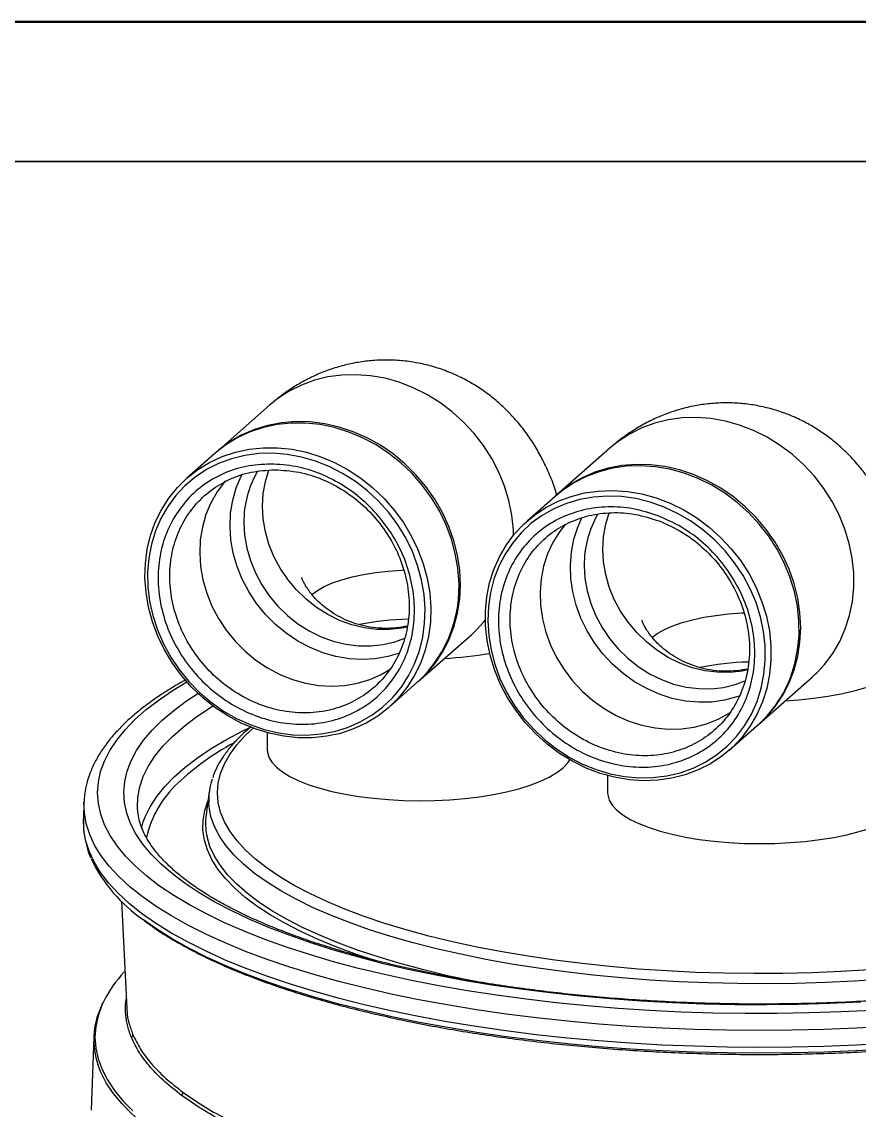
# Model space of a CAD drawing. Header units: millimetres. Extents: x 0 to 279, y 0 to 216.
# Drawn here: x 102.05 to 140.05, y 166.49 to 215.9 of the extents above; entities that cross this region are included whole.
import ezdxf

# ---------------------------------------------------------------- set-up
doc = ezdxf.new("R2010")
doc.units = ezdxf.units.MM
doc.layers.add('PAGE_BORDER', color=7, linetype='Continuous')

msp = doc.modelspace()

# ---------------------------------------------------------------- linework, layer by layer
at = {"color": 7, "linetype": 'Continuous', "lineweight": 50}
msp.add_line((0, 215.9), (279.4, 215.9), dxfattribs=at)
at = {"color": 7, "linetype": 'Continuous', "lineweight": 25}
for p, q in [((113.295, 198.494), (110.882, 196.366)), ((110.811, 196.304), (109.538, 195.181)), ((128.739, 196.549), (126.325, 194.42)), ((126.255, 194.358), (124.982, 193.235)), ((120.055, 185.965), (122.468, 188.093)), ((118.711, 184.78), (119.984, 185.902)), ((135.498, 184.019), (137.912, 186.147)), ((134.155, 182.834), (135.428, 183.957)), ((113.192, 183.628), (113.192, 182.851)), ((128.636, 181.682), (128.636, 180.905)), ((110.558, 180.958), (110.415, 179.916)), ((104.873, 180.467), (104.845, 179.713)), ((107.303, 180.175), (107.302, 180.194)), ((106.577, 175.985), (106.815, 171.103)), ((105.72, 171.366), (105.662, 171.229)), ((105.315, 169.812), (105.192, 166.492))]:
    msp.add_line(p, q, dxfattribs=at)
at = {"color": 8, "linetype": 'Continuous', "lineweight": 25, "flags": 128}
for points in [[(124.367, 192.596), (124.358, 192.838), (124.289, 193.503), (124.154, 194.167), (123.956, 194.821), (123.696, 195.46), (123.376, 196.076), (123, 196.664), (122.572, 197.218), (122.096, 197.732), (121.577, 198.201), (121.021, 198.619), (120.432, 198.983), (119.818, 199.289), (119.183, 199.534), (118.536, 199.716), (117.882, 199.831), (117.227, 199.88), (116.58, 199.862), (115.945, 199.777), (115.331, 199.626), (114.742, 199.41), (114.186, 199.132), (113.667, 198.794), (113.295, 198.494)], [(138.126, 186.347), (138.48, 186.731), (138.851, 187.228), (139.166, 187.768), (139.421, 188.344), (139.613, 188.951), (139.742, 189.582), (139.805, 190.232), (139.802, 190.892), (139.733, 191.558), (139.598, 192.221), (139.4, 192.875), (139.139, 193.514), (138.82, 194.13), (138.444, 194.719), (138.016, 195.273), (137.54, 195.786), (137.021, 196.255), (136.465, 196.673), (135.876, 197.037), (135.261, 197.344), (134.627, 197.589), (133.98, 197.77), (133.325, 197.886), (132.671, 197.935), (132.023, 197.917), (131.389, 197.831), (130.774, 197.68), (130.186, 197.464), (129.629, 197.186), (129.111, 196.848), (128.739, 196.549)], [(119.536, 188.425), (119.29, 188.374), (118.734, 188.312), (118.167, 188.316), (117.596, 188.388), (117.029, 188.526), (116.473, 188.729), (115.936, 188.994), (115.426, 189.316), (114.949, 189.693), (114.511, 190.118), (114.119, 190.586), (113.778, 191.091), (113.493, 191.625), (113.267, 192.182), (113.103, 192.754), (113.004, 193.334), (112.97, 193.912), (113.004, 194.483), (113.103, 195.037), (113.256, 195.54)], [(134.979, 186.479), (134.734, 186.429), (134.178, 186.366), (133.611, 186.37), (133.04, 186.442), (132.472, 186.581), (131.917, 186.783), (131.38, 187.048), (130.87, 187.371), (130.393, 187.747), (129.955, 188.172), (129.563, 188.64), (129.222, 189.145), (128.937, 189.679), (128.71, 190.236), (128.547, 190.809), (128.447, 191.388), (128.414, 191.967), (128.447, 192.537), (128.547, 193.092), (128.705, 193.608)], [(115.197, 189.889), (115.216, 189.906), (115.464, 190.091), (115.776, 190.266), (116.147, 190.428), (116.571, 190.574), (117.043, 190.703), (117.558, 190.813), (118.107, 190.902), (118.683, 190.969), (119.279, 191.014), (119.374, 191.019)], [(130.641, 187.944), (130.659, 187.96), (130.908, 188.146), (131.22, 188.321), (131.59, 188.482), (132.015, 188.629), (132.487, 188.758), (133.001, 188.867), (133.55, 188.956), (134.127, 189.024), (134.722, 189.068), (134.81, 189.073)], [(122.682, 188.293), (123.037, 188.677), (123.083, 188.733)], [(142.505, 187.341), (142.504, 187.334), (142.467, 187.101), (142.359, 186.87), (142.182, 186.644), (141.937, 186.426), (141.628, 186.216), (141.256, 186.018), (140.827, 185.834), (140.344, 185.665), (139.813, 185.513), (139.238, 185.379), (138.625, 185.266), (137.982, 185.174), (137.314, 185.104), (136.678, 185.059)], [(140.668, 171.024), (139.23, 170.953), (137.783, 170.906), (136.331, 170.882), (134.877, 170.881), (133.425, 170.904), (131.978, 170.95), (130.54, 171.02), (129.113, 171.112), (127.701, 171.228), (126.307, 171.366), (124.935, 171.526), (123.589, 171.708), (122.27, 171.912), (120.982, 172.137), (119.728, 172.382), (118.511, 172.647), (117.334, 172.931), (116.199, 173.234), (115.11, 173.555), (114.069, 173.893), (113.078, 174.248), (112.139, 174.618), (111.255, 175.003), (110.428, 175.401), (109.66, 175.812), (108.952, 176.236), (108.306, 176.67), (107.724, 177.114), (107.207, 177.567), (106.756, 178.027), (106.373, 178.495), (106.057, 178.968), (105.811, 179.445), (105.634, 179.926), (105.527, 180.41), (105.491, 180.894), (105.524, 181.378), (105.628, 181.862), (105.801, 182.343), (106.044, 182.821), (106.356, 183.294), (106.737, 183.762), (107.184, 184.223), (107.698, 184.676), (108.277, 185.12), (108.92, 185.555), (109.542, 185.931)], [(140.119, 171.395), (138.703, 171.332), (137.279, 171.292), (135.85, 171.275), (134.421, 171.283), (132.995, 171.313), (131.575, 171.367), (130.165, 171.445), (128.768, 171.546), (127.388, 171.669), (126.027, 171.815), (124.69, 171.984), (123.38, 172.174), (122.1, 172.386), (120.852, 172.618), (119.641, 172.871), (118.468, 173.143), (117.338, 173.435), (116.252, 173.745), (115.213, 174.072), (114.224, 174.416), (113.287, 174.776), (112.405, 175.15), (111.58, 175.539), (110.813, 175.941), (110.107, 176.355), (109.463, 176.781), (108.883, 177.216), (108.368, 177.661), (107.92, 178.113), (107.54, 178.572), (107.228, 179.037), (106.986, 179.507), (106.813, 179.98), (106.711, 180.455), (106.679, 180.931), (106.719, 181.407), (106.828, 181.882), (107.008, 182.355), (107.259, 182.824), (107.578, 183.288), (107.966, 183.747), (108.421, 184.198), (108.943, 184.642), (109.53, 185.076), (110.042, 185.414)], [(107.302, 180.194), (107.301, 180.229), (107.318, 180.698), (107.406, 181.167), (107.563, 181.634), (107.791, 182.098), (108.087, 182.557), (108.452, 183.011), (108.884, 183.459), (109.382, 183.898), (109.946, 184.329), (110.573, 184.75), (110.722, 184.843)], [(107.565, 179.578), (107.651, 179.808), (107.878, 180.27), (108.173, 180.728), (108.537, 181.18), (108.967, 181.626), (109.464, 182.064), (110.026, 182.494), (110.651, 182.913), (111.338, 183.322), (112.086, 183.719), (112.425, 183.885)], [(140.526, 172.859), (139.224, 172.782), (137.91, 172.728), (136.59, 172.698), (135.267, 172.692), (133.945, 172.709), (132.628, 172.75), (131.319, 172.814), (130.022, 172.902), (128.741, 173.013), (127.48, 173.147), (126.242, 173.302), (125.032, 173.48), (123.851, 173.68), (122.704, 173.9), (121.595, 174.14), (120.526, 174.4), (119.5, 174.678), (118.52, 174.975), (117.59, 175.289), (116.711, 175.618), (115.887, 175.963), (115.12, 176.323), (114.411, 176.695), (113.764, 177.08), (113.179, 177.476), (112.659, 177.881), (112.205, 178.295), (111.819, 178.717), (111.501, 179.145), (111.252, 179.579), (111.073, 180.016), (110.965, 180.455), (110.928, 180.896), (110.962, 181.337), (111.067, 181.777), (111.243, 182.214), (111.489, 182.647), (111.804, 183.075), (112.188, 183.498), (112.551, 183.836)], [(141.375, 170.293), (139.923, 170.211), (138.46, 170.153), (136.992, 170.119), (135.52, 170.108), (134.048, 170.121), (132.58, 170.157), (131.118, 170.216), (129.667, 170.299), (128.229, 170.405), (126.809, 170.534), (125.408, 170.685), (124.031, 170.858), (122.68, 171.054), (121.359, 171.27), (120.071, 171.508), (118.818, 171.766), (117.604, 172.043), (116.431, 172.34), (115.302, 172.655), (114.22, 172.988), (113.187, 173.338), (112.205, 173.703), (111.278, 174.084), (110.406, 174.48), (109.592, 174.889), (108.837, 175.31), (108.144, 175.743), (107.514, 176.187), (106.949, 176.64), (106.45, 177.102), (106.017, 177.571), (105.653, 178.046), (105.357, 178.527), (105.131, 179.012), (104.975, 179.5), (104.889, 179.99), (104.873, 180.467)], [(118.117, 173.276), (117.241, 173.568), (116.346, 173.899), (115.504, 174.245), (114.719, 174.605), (113.991, 174.978), (113.324, 175.364), (112.719, 175.761), (112.177, 176.168), (111.701, 176.584), (111.291, 177.008), (110.949, 177.438), (110.675, 177.874), (110.471, 178.314), (110.337, 178.757), (110.273, 179.202), (110.279, 179.647), (110.357, 180.092), (110.497, 180.518)], [(141.141, 172.439), (139.834, 172.352), (138.515, 172.288), (137.187, 172.248), (135.855, 172.231), (134.522, 172.238), (133.192, 172.268), (131.869, 172.322), (130.556, 172.399), (129.258, 172.5), (127.977, 172.623), (126.718, 172.769), (125.484, 172.937), (124.278, 173.127), (123.105, 173.338), (121.967, 173.569), (120.867, 173.821), (119.81, 174.091), (118.796, 174.38), (117.831, 174.686), (116.916, 175.009), (116.053, 175.348), (115.246, 175.702), (114.496, 176.069), (113.807, 176.45), (113.179, 176.842), (112.614, 177.244), (112.114, 177.656), (111.681, 178.076), (111.316, 178.504), (111.019, 178.937), (110.793, 179.375), (110.636, 179.816), (110.55, 180.26), (110.535, 180.438)], [(141.38, 169.529), (139.926, 169.448), (138.463, 169.39), (136.993, 169.355), (135.52, 169.344), (134.047, 169.357), (132.577, 169.393), (131.114, 169.453), (129.662, 169.536), (128.223, 169.642), (126.801, 169.77), (125.399, 169.922), (124.02, 170.096), (122.669, 170.291), (121.346, 170.508), (120.057, 170.746), (118.803, 171.004), (117.588, 171.282), (116.414, 171.579), (115.284, 171.894), (114.201, 172.227), (113.167, 172.577), (112.184, 172.943), (111.256, 173.324), (110.383, 173.72), (109.568, 174.13), (108.813, 174.551), (108.119, 174.985), (107.489, 175.429), (106.923, 175.882), (106.423, 176.344), (105.99, 176.814), (105.626, 177.29), (105.33, 177.771), (105.103, 178.256), (104.947, 178.745), (104.861, 179.235), (104.845, 179.713)], [(122.715, 172.315), (122.49, 172.36), (121.373, 172.6), (120.295, 172.859), (119.26, 173.137), (118.27, 173.433), (117.329, 173.746), (116.438, 174.075), (115.6, 174.419), (114.819, 174.778), (114.095, 175.149), (113.431, 175.533), (112.828, 175.928), (112.289, 176.333), (111.815, 176.747), (111.407, 177.169), (111.067, 177.597), (110.795, 178.031), (110.591, 178.469), (110.458, 178.91), (110.447, 178.962)], [(141.367, 169.263), (139.917, 169.182), (138.457, 169.125), (136.99, 169.09), (135.52, 169.079), (134.05, 169.092), (132.584, 169.128), (131.124, 169.187), (129.675, 169.27), (128.239, 169.376), (126.82, 169.504), (125.422, 169.655), (124.046, 169.829), (122.697, 170.024), (121.378, 170.24), (120.091, 170.477), (118.84, 170.735), (117.628, 171.012), (116.456, 171.308), (115.329, 171.623), (114.248, 171.955), (113.217, 172.304), (112.236, 172.67), (111.31, 173.05), (110.439, 173.445), (109.626, 173.854), (108.872, 174.274), (108.18, 174.707), (107.572, 175.135)], [(105.769, 171.442), (105.683, 171.257), (105.509, 170.774), (105.405, 170.289), (105.371, 169.802), (105.408, 169.316), (105.515, 168.831), (105.693, 168.348), (105.94, 167.869), (106.257, 167.394), (106.642, 166.924), (107.094, 166.462)], [(124.873, 160.253), (123.518, 160.436), (122.191, 160.641), (120.895, 160.867), (119.634, 161.113), (118.41, 161.38), (117.226, 161.666), (116.085, 161.971), (114.989, 162.294), (113.942, 162.634), (112.945, 162.99), (112, 163.363), (111.111, 163.749), (110.279, 164.15), (109.506, 164.564), (108.794, 164.99), (108.145, 165.427), (107.559, 165.873), (107.039, 166.329), (106.586, 166.792), (106.2, 167.262), (105.883, 167.738), (105.635, 168.218), (105.501, 168.563)]]:
    msp.add_lwpolyline(points, dxfattribs=at)
at = {"color": 7, "linetype": 'Continuous', "lineweight": 25, "flags": 128}
for points in [[(121.835, 191.094), (121.721, 191.761), (121.543, 192.42), (121.301, 193.067), (120.999, 193.693), (120.64, 194.293), (120.226, 194.859), (119.763, 195.388), (119.256, 195.872), (118.708, 196.307), (118.127, 196.689), (117.518, 197.014), (116.887, 197.278), (116.24, 197.479), (115.585, 197.614), (114.929, 197.682), (114.276, 197.683), (113.636, 197.617), (113.013, 197.483), (112.415, 197.284), (111.848, 197.022), (111.317, 196.699), (110.828, 196.318), (110.811, 196.304)], [(120.019, 185.934), (120.39, 186.287), (120.792, 186.76), (121.139, 187.278), (121.429, 187.836), (121.657, 188.428), (121.822, 189.049), (121.921, 189.691), (121.954, 190.348), (121.921, 191.014), (121.822, 191.681), (121.657, 192.343), (121.429, 192.992), (121.139, 193.623), (120.792, 194.229), (120.39, 194.804), (119.937, 195.341), (119.438, 195.835), (118.899, 196.281), (118.325, 196.675), (117.721, 197.012), (117.094, 197.289), (116.45, 197.504), (115.797, 197.653), (115.14, 197.736), (114.486, 197.751), (113.842, 197.699), (113.215, 197.58), (112.612, 197.395), (112.037, 197.146), (111.498, 196.835), (110.999, 196.467), (110.846, 196.335)], [(120.562, 189.972), (120.609, 189.305), (120.59, 188.645), (120.505, 188), (120.354, 187.374), (120.139, 186.775), (119.863, 186.209), (119.527, 185.682), (119.137, 185.199), (118.694, 184.765), (118.205, 184.384), (117.674, 184.061), (117.107, 183.799), (116.509, 183.6), (115.886, 183.467), (115.246, 183.4), (114.593, 183.401), (113.937, 183.469), (113.282, 183.604), (112.635, 183.805), (112.004, 184.069), (111.395, 184.394), (110.814, 184.776), (110.266, 185.211), (109.759, 185.696), (109.296, 186.224), (108.882, 186.791), (108.523, 187.39), (108.221, 188.016), (107.979, 188.663), (107.801, 189.323), (107.687, 189.989), (107.64, 190.656), (107.659, 191.315), (107.744, 191.961), (107.895, 192.587), (108.11, 193.186), (108.386, 193.751), (108.722, 194.279), (109.113, 194.762), (109.555, 195.196), (110.044, 195.576), (110.575, 195.899), (111.143, 196.162), (111.741, 196.361), (112.363, 196.494), (113.004, 196.561), (113.656, 196.56), (114.313, 196.492), (114.968, 196.356), (115.614, 196.156), (116.245, 195.892), (116.854, 195.567), (117.436, 195.185), (117.983, 194.75), (118.491, 194.265), (118.953, 193.737), (119.367, 193.17), (119.726, 192.57), (120.028, 191.944), (120.27, 191.298), (120.448, 190.638), (120.562, 189.972)], [(120.306, 189.909), (120.193, 190.567), (120.015, 191.218), (119.774, 191.856), (119.473, 192.472), (119.114, 193.062), (118.701, 193.618), (118.239, 194.136), (117.733, 194.608), (117.188, 195.031), (116.61, 195.399), (116.004, 195.709), (115.378, 195.958), (114.738, 196.143), (114.09, 196.262), (113.442, 196.314), (112.801, 196.298), (112.173, 196.214), (111.565, 196.064), (110.983, 195.848), (110.433, 195.57), (109.923, 195.231), (109.456, 194.837), (109.037, 194.39), (108.672, 193.896), (108.364, 193.359), (108.116, 192.786), (107.931, 192.183), (107.812, 191.556), (107.758, 190.911), (107.771, 190.256), (107.85, 189.597), (107.996, 188.942), (108.205, 188.297), (108.477, 187.669), (108.807, 187.065), (109.194, 186.491), (109.632, 185.954), (110.116, 185.458), (110.643, 185.01), (111.205, 184.614), (111.798, 184.274), (112.415, 183.994), (113.049, 183.777), (113.694, 183.625), (114.342, 183.539), (114.988, 183.521), (115.623, 183.571), (116.242, 183.689), (116.838, 183.872), (117.404, 184.119), (117.935, 184.428), (118.424, 184.795), (118.868, 185.216), (119.26, 185.688), (119.597, 186.204), (119.875, 186.759), (120.092, 187.348), (120.245, 187.964), (120.331, 188.601), (120.352, 189.252), (120.306, 189.909)], [(137.13, 186.764), (137.258, 187.397), (137.321, 188.048), (137.317, 188.711), (137.247, 189.378), (137.111, 190.043), (136.91, 190.699), (136.648, 191.339), (136.325, 191.957), (135.947, 192.546), (135.516, 193.1), (135.037, 193.614), (134.515, 194.082), (133.955, 194.5), (133.364, 194.862), (132.746, 195.166), (132.109, 195.409), (131.459, 195.587), (130.803, 195.699), (130.147, 195.745), (129.498, 195.722), (128.863, 195.633), (128.248, 195.476), (127.66, 195.255), (127.104, 194.972), (126.587, 194.628), (126.255, 194.358)], [(135.463, 183.988), (135.833, 184.341), (136.236, 184.814), (136.583, 185.332), (136.872, 185.89), (137.101, 186.483), (137.265, 187.103), (137.365, 187.745), (137.398, 188.402), (137.365, 189.068), (137.265, 189.735), (137.101, 190.397), (136.872, 191.047), (136.583, 191.678), (136.236, 192.284), (135.833, 192.858), (135.381, 193.395), (134.882, 193.889), (134.343, 194.335), (133.768, 194.729), (133.165, 195.066), (132.538, 195.344), (131.894, 195.558), (131.24, 195.707), (130.583, 195.79), (129.93, 195.805), (129.286, 195.753), (128.659, 195.634), (128.055, 195.449), (127.481, 195.2), (126.941, 194.89), (126.443, 194.521), (126.29, 194.389)], [(119.184, 187.241), (118.667, 187.086), (118.093, 186.985), (117.503, 186.951), (116.905, 186.986), (116.306, 187.089), (115.714, 187.258), (115.136, 187.492), (114.58, 187.787), (114.052, 188.14), (113.559, 188.547), (113.108, 189.001), (112.704, 189.498), (112.352, 190.032), (112.056, 190.595), (111.82, 191.18), (111.648, 191.781), (111.541, 192.389), (111.501, 192.996), (111.529, 193.597), (111.623, 194.182), (111.782, 194.744), (112.006, 195.276), (112.033, 195.33)], [(111.288, 195.051), (111.253, 195.01), (110.911, 194.557), (110.627, 194.06), (110.403, 193.528), (110.244, 192.966), (110.15, 192.381), (110.123, 191.78), (110.163, 191.173), (110.269, 190.564), (110.442, 189.964), (110.677, 189.379), (110.973, 188.816), (111.325, 188.282), (111.729, 187.785), (112.18, 187.331), (112.673, 186.924), (113.201, 186.571), (113.757, 186.276), (114.335, 186.042), (114.927, 185.873), (115.526, 185.77), (116.124, 185.735), (116.714, 185.768), (117.288, 185.87), (117.84, 186.037), (118.361, 186.27), (118.764, 186.508)], [(135.857, 185.641), (135.664, 185.032), (135.409, 184.454), (135.093, 183.913), (134.721, 183.414), (134.296, 182.963), (133.822, 182.563), (133.305, 182.22), (132.75, 181.937), (132.161, 181.715), (131.547, 181.559), (130.911, 181.47), (130.263, 181.447), (129.607, 181.492), (128.95, 181.605), (128.3, 181.783), (127.663, 182.025), (127.046, 182.33), (126.454, 182.692), (125.894, 183.11), (125.372, 183.578), (124.893, 184.092), (124.463, 184.646), (124.084, 185.235), (123.762, 185.853), (123.499, 186.493), (123.299, 187.149), (123.163, 187.814), (123.092, 188.481), (123.088, 189.144), (123.151, 189.795), (123.28, 190.428), (123.473, 191.037), (123.728, 191.615), (124.044, 192.156), (124.416, 192.655), (124.841, 193.106), (125.314, 193.506), (125.832, 193.849), (126.387, 194.133), (126.975, 194.354), (127.59, 194.51), (128.225, 194.6), (128.874, 194.622), (129.53, 194.577), (130.186, 194.465), (130.837, 194.286), (131.474, 194.044), (132.091, 193.74), (132.683, 193.377), (133.242, 192.96), (133.764, 192.492), (134.243, 191.978), (134.674, 191.424), (135.053, 190.835), (135.375, 190.217), (135.638, 189.577), (135.838, 188.921), (135.974, 188.256), (136.044, 187.588), (136.048, 186.926), (135.986, 186.274), (135.857, 185.641)], [(135.605, 185.648), (135.731, 186.273), (135.791, 186.916), (135.785, 187.571), (135.712, 188.229), (135.573, 188.885), (135.369, 189.532), (135.104, 190.162), (134.779, 190.768), (134.397, 191.345), (133.964, 191.886), (133.484, 192.386), (132.961, 192.839), (132.402, 193.24), (131.812, 193.586), (131.197, 193.872), (130.565, 194.095), (129.921, 194.254), (129.272, 194.346), (128.626, 194.37), (127.989, 194.327), (127.368, 194.216), (126.77, 194.039), (126.201, 193.798), (125.666, 193.495), (125.172, 193.133), (124.724, 192.717), (124.327, 192.25), (123.985, 191.738), (123.7, 191.187), (123.478, 190.601), (123.319, 189.987), (123.226, 189.352), (123.199, 188.702), (123.239, 188.045), (123.345, 187.386), (123.516, 186.734), (123.751, 186.095), (124.047, 185.476), (124.4, 184.884), (124.808, 184.324), (125.265, 183.803), (125.767, 183.326), (126.309, 182.898), (126.885, 182.524), (127.488, 182.208), (128.112, 181.953), (128.752, 181.762), (129.399, 181.636), (130.047, 181.578), (130.689, 181.588), (131.319, 181.665), (131.929, 181.809), (132.514, 182.018), (133.066, 182.291), (133.581, 182.624), (134.053, 183.013), (134.476, 183.455), (134.846, 183.945), (135.16, 184.477), (135.414, 185.047), (135.605, 185.648)], [(134.609, 185.288), (134.498, 185.25), (133.939, 185.102), (133.36, 185.022), (132.767, 185.009), (132.167, 185.064), (131.57, 185.187), (130.981, 185.377), (130.409, 185.629), (129.861, 185.942), (129.343, 186.312), (128.862, 186.733), (128.424, 187.202), (128.035, 187.71), (127.7, 188.253), (127.422, 188.824), (127.205, 189.414), (127.053, 190.018), (126.966, 190.627), (126.946, 191.233), (126.994, 191.83), (127.108, 192.408), (127.287, 192.962), (127.472, 193.376)], [(112.129, 193.17), (112.162, 192.591), (112.261, 192.012), (112.425, 191.44), (112.651, 190.883), (112.937, 190.348), (113.278, 189.843), (113.669, 189.375), (114.107, 188.95), (114.584, 188.574), (115.094, 188.251), (115.631, 187.987), (116.187, 187.784), (116.754, 187.646), (117.325, 187.574), (117.892, 187.569), (118.448, 187.632), (118.985, 187.761), (119.431, 187.926)], [(126.727, 193.1), (126.452, 192.752), (126.15, 192.269), (125.908, 191.746), (125.729, 191.192), (125.615, 190.613), (125.567, 190.017), (125.587, 189.411), (125.674, 188.802), (125.827, 188.198), (126.043, 187.608), (126.321, 187.037), (126.656, 186.494), (127.046, 185.985), (127.483, 185.517), (127.964, 185.096), (128.482, 184.726), (129.03, 184.413), (129.602, 184.16), (130.191, 183.971), (130.789, 183.848), (131.388, 183.793), (131.981, 183.806), (132.561, 183.886), (133.12, 184.034), (133.651, 184.247), (134.148, 184.523), (134.224, 184.573)], [(127.572, 191.224), (127.605, 190.645), (127.705, 190.066), (127.868, 189.494), (128.095, 188.937), (128.38, 188.402), (128.721, 187.898), (129.113, 187.43), (129.551, 187.005), (130.028, 186.628), (130.538, 186.305), (131.075, 186.041), (131.631, 185.838), (132.198, 185.7), (132.769, 185.628), (133.336, 185.623), (133.892, 185.686), (134.429, 185.815), (134.864, 185.976)], [(122.468, 188.093), (122.613, 188.226), (122.682, 188.293)], [(137.912, 186.147), (138.057, 186.28), (138.126, 186.347)], [(113.192, 182.851), (113.199, 182.749), (113.266, 182.516), (113.402, 182.287), (113.608, 182.063), (113.881, 181.847), (114.218, 181.641), (114.615, 181.448), (115.069, 181.27), (115.575, 181.107), (116.127, 180.963), (116.721, 180.838), (117.35, 180.733), (118.007, 180.65), (118.685, 180.59), (119.379, 180.553), (120.08, 180.54), (120.782, 180.55), (121.477, 180.584), (122.158, 180.641), (122.819, 180.721), (123.451, 180.823), (124.05, 180.945), (124.608, 181.087), (125.12, 181.247), (125.582, 181.424), (125.987, 181.615), (126.332, 181.819), (126.613, 182.034)], [(126.613, 182.034), (126.828, 182.257), (126.926, 182.397)], [(128.636, 180.905), (128.643, 180.804), (128.709, 180.57), (128.846, 180.341), (129.052, 180.117), (129.325, 179.901), (129.661, 179.696), (130.059, 179.503), (130.513, 179.324), (131.019, 179.162), (131.571, 179.017), (132.165, 178.892), (132.793, 178.787), (133.45, 178.705), (134.129, 178.644), (134.823, 178.607), (135.524, 178.594), (136.226, 178.604), (136.921, 178.638), (137.602, 178.695), (138.262, 178.775), (138.895, 178.877), (139.494, 178.999), (140.052, 179.141), (140.564, 179.302)], [(104.873, 180.467), (104.874, 180.481), (104.875, 180.507)], [(107.479, 179.283), (107.494, 179.342), (107.565, 179.578)]]:
    msp.add_lwpolyline(points, dxfattribs=at)
at = {"color": 7, "linetype": 'Continuous', "lineweight": 25}
for centre, radius, start, end in [((116.673, 193.208), 4.545, 149.9776, 180.4764), ((132.117, 191.262), 4.545, 150.0236, 180.4758), ((115.99, 190.252), 5.905, 312.5584, 8.2012), ((119.983, 175.382), 13.407, 91.7179, 101.1973), ((135.426, 173.443), 13.4, 91.7631, 101.1985), ((131.722, 188.123), 5.576, 311.6477, 345.8855), ((117.32, 172.624), 11.957, 118.3031, 133.2149), ((113.413, 180.573), 2.881, 160.7718, 182.6729), ((113.21, 179.532), 2.822, 172.173, 191.6614), ((111.485, 180.891), 6.96, 205.4807, 235.7971), ((110.895, 168.829), 5.754, 136.7841, 152.988), ((108.861, 169.689), 3.544, 155.3833, 198.5276), ((106.894, 169.93), 0.192, 314.3144, 2.1217), ((109.138, 167.308), 0.22, 319.2899, 1.6543)]:
    msp.add_arc(centre, radius, start, end, dxfattribs=at)
at = {"color": 8, "linetype": 'Continuous', "lineweight": 25}
for centre, radius, start, end in [((120.326, 204.824), 17.843, 272.92, 279.5277), ((112.39, 177.808), 4.802, 132.6976, 167.2)]:
    msp.add_arc(centre, radius, start, end, dxfattribs=at)
at = {"color": 7, "linetype": 'Continuous', "lineweight": 25}
for points, knots in [([(126.334, 194.428), (126.294, 194.556), (126.179, 194.923), (125.941, 195.5), (125.627, 196.149), (125.277, 196.752), (124.892, 197.314), (124.47, 197.837), (124.012, 198.322), (123.519, 198.765), (122.992, 199.166), (122.435, 199.52), (121.83, 199.836), (121.181, 200.105), (120.494, 200.316), (119.799, 200.461), (119.104, 200.54), (118.414, 200.555), (117.733, 200.509), (117.066, 200.405), (116.418, 200.245), (115.791, 200.032), (115.187, 199.77), (114.611, 199.461), (114.062, 199.108), (113.626, 198.78), (113.379, 198.567), (113.295, 198.494)], [0, 0, 0, 0, 0.0260302, 0.0744184, 0.1201284, 0.1638844, 0.2062621, 0.247677, 0.2884161, 0.328674, 0.368584, 0.4082402, 0.4477127, 0.4911876, 0.5340377, 0.5762171, 0.6178081, 0.6588894, 0.6995252, 0.7397947, 0.7797802, 0.8195714, 0.8592712, 0.8990038, 0.9389263, 0.9792444, 1, 1, 1, 1]), ([(142.505, 187.341), (142.504, 187.491), (142.501, 187.93), (142.471, 188.655), (142.4, 189.52), (142.285, 190.399), (142.123, 191.265), (141.914, 192.091), (141.667, 192.852), (141.386, 193.554), (141.071, 194.203), (140.721, 194.806), (140.336, 195.368), (139.914, 195.892), (139.456, 196.376), (138.963, 196.82), (138.436, 197.22), (137.879, 197.574), (137.274, 197.891), (136.625, 198.159), (135.938, 198.371), (135.243, 198.515), (134.548, 198.594), (133.858, 198.609), (133.177, 198.563), (132.51, 198.459), (131.862, 198.299), (131.234, 198.086), (130.631, 197.824), (130.054, 197.515), (129.505, 197.162), (129.07, 196.834), (128.823, 196.621), (128.739, 196.549)], [0, 0, 0, 0, 0.020231, 0.059146, 0.099173, 0.140942, 0.184904, 0.226176, 0.26519, 0.301697, 0.336183, 0.369194, 0.401166, 0.432411, 0.463147, 0.493519, 0.523629, 0.553548, 0.583328, 0.616128, 0.648456, 0.680278, 0.711656, 0.74265, 0.773307, 0.803689, 0.833856, 0.863876, 0.893827, 0.923804, 0.953923, 0.984341, 1, 1, 1, 1]), ([(113.34, 195.825), (113.72, 195.803), (114.48, 195.758), (115.612, 195.406), (116.681, 194.858), (117.651, 194.116), (118.482, 193.216), (119.145, 192.188), (119.611, 191.073), (119.861, 189.913), (119.892, 188.754), (119.697, 187.639), (119.284, 186.612), (118.671, 185.713), (117.881, 184.973), (116.945, 184.424), (115.894, 184.085), (114.773, 183.974), (113.624, 184.088), (112.494, 184.428), (111.424, 184.98), (110.456, 185.721), (109.624, 186.622), (108.962, 187.65), (108.496, 188.766), (108.246, 189.926), (108.216, 191.085), (108.412, 192.2), (108.825, 193.226), (109.44, 194.125), (110.229, 194.865), (111.166, 195.411), (112.214, 195.761), (112.964, 195.803), (113.34, 195.825)], [0, 0, 0, 0, 0.031161, 0.062466, 0.093694, 0.124917, 0.156236, 0.187379, 0.218709, 0.249887, 0.281158, 0.312432, 0.343607, 0.374936, 0.406088, 0.437397, 0.468607, 0.500053, 0.531255, 0.562538, 0.593702, 0.625039, 0.656204, 0.687505, 0.718746, 0.749963, 0.781289, 0.812428, 0.843758, 0.874953, 0.906217, 0.937506, 0.968668, 1, 1, 1, 1]), ([(113.533, 195.563), (113.171, 195.542), (112.458, 195.5), (111.476, 195.164), (110.613, 194.655), (109.891, 193.975), (109.326, 193.153), (108.938, 192.208), (108.747, 191.161), (108.772, 190.053), (109.015, 188.945), (109.459, 187.898), (110.075, 186.952), (110.839, 186.127), (111.726, 185.446), (112.712, 184.931), (113.774, 184.604), (114.87, 184.492), (115.939, 184.601), (116.923, 184.925), (117.785, 185.438), (118.507, 186.117), (119.072, 186.939), (119.46, 187.884), (119.651, 188.931), (119.626, 190.039), (119.383, 191.147), (118.939, 192.194), (118.323, 193.14), (117.559, 193.965), (116.672, 194.646), (115.686, 195.158), (114.623, 195.497), (113.9, 195.541), (113.533, 195.563)], [0, 0, 0, 0, 0.032272, 0.063597, 0.094408, 0.125, 0.155592, 0.186403, 0.217728, 0.25, 0.282272, 0.313597, 0.344408, 0.375, 0.405592, 0.436403, 0.467728, 0.5, 0.532272, 0.563597, 0.594408, 0.625, 0.655592, 0.686403, 0.717728, 0.75, 0.782272, 0.813597, 0.844408, 0.875, 0.905592, 0.936403, 0.967728, 1, 1, 1, 1]), ([(130.922, 193.475), (131.285, 193.315), (132.012, 192.994), (132.992, 192.263), (133.84, 191.38), (134.521, 190.362), (135.011, 189.256), (135.289, 188.099), (135.344, 186.938), (135.172, 185.816), (134.786, 184.776), (134.194, 183.859), (133.421, 183.102), (132.499, 182.532), (131.462, 182.169), (130.35, 182.028), (129.201, 182.117), (128.065, 182.434), (126.983, 182.961), (126.001, 183.681), (125.153, 184.568), (124.473, 185.583), (123.984, 186.691), (123.706, 187.848), (123.652, 189.01), (123.824, 190.132), (124.211, 191.171), (124.803, 192.088), (125.575, 192.844), (126.499, 193.414), (127.537, 193.777), (128.649, 193.914), (129.798, 193.836), (130.547, 193.596), (130.922, 193.475)], [0, 0, 0, 0, 0.031161, 0.062466, 0.093694, 0.124917, 0.156236, 0.187379, 0.218709, 0.249887, 0.281158, 0.312432, 0.343607, 0.374936, 0.406088, 0.437397, 0.468607, 0.500053, 0.531255, 0.562538, 0.593702, 0.625039, 0.656204, 0.687505, 0.718746, 0.749963, 0.781289, 0.812428, 0.843758, 0.874953, 0.906217, 0.937506, 0.968668, 1, 1, 1, 1]), ([(130.973, 193.24), (130.612, 193.355), (129.9, 193.583), (128.819, 193.649), (127.793, 193.517), (126.843, 193.182), (125.996, 192.662), (125.277, 191.967), (124.714, 191.11), (124.341, 190.118), (124.18, 189.046), (124.238, 187.952), (124.501, 186.884), (124.951, 185.87), (125.573, 184.938), (126.352, 184.115), (127.273, 183.432), (128.303, 182.926), (129.388, 182.627), (130.465, 182.549), (131.492, 182.685), (132.442, 183.019), (133.289, 183.539), (134.008, 184.233), (134.571, 185.091), (134.944, 186.082), (135.105, 187.155), (135.047, 188.249), (134.785, 189.316), (134.334, 190.33), (133.713, 191.264), (132.933, 192.083), (132.015, 192.778), (131.324, 193.084), (130.973, 193.24)], [0, 0, 0, 0, 0.032272, 0.0635966, 0.0944079, 0.125, 0.1555921, 0.1864034, 0.217728, 0.25, 0.282272, 0.3135966, 0.3444079, 0.375, 0.4055921, 0.4364034, 0.467728, 0.5, 0.532272, 0.5635966, 0.5944079, 0.625, 0.6555921, 0.6864034, 0.717728, 0.75, 0.782272, 0.8135966, 0.8444079, 0.875, 0.9055921, 0.9364034, 0.967728, 1, 1, 1, 1]), ([(119.529, 188.464), (119.379, 188.436), (119.05, 188.374), (118.527, 188.352), (117.982, 188.392), (117.456, 188.495), (116.962, 188.653), (116.507, 188.858), (116.098, 189.099), (115.742, 189.365), (115.444, 189.639), (115.205, 189.905), (115.026, 190.147), (114.899, 190.351), (114.816, 190.511), (114.769, 190.617), (114.751, 190.671), (114.752, 190.667), (114.752, 190.666)], [0, 0, 0, 0, 0.068436, 0.150143, 0.230573, 0.309155, 0.385733, 0.460174, 0.532262, 0.601593, 0.667545, 0.729378, 0.786545, 0.839058, 0.88759, 0.933261, 0.977349, 1, 1, 1, 1]), ([(134.972, 186.518), (134.822, 186.49), (134.493, 186.428), (133.971, 186.407), (133.426, 186.446), (132.9, 186.549), (132.406, 186.707), (131.95, 186.912), (131.542, 187.154), (131.186, 187.419), (130.887, 187.693), (130.649, 187.959), (130.469, 188.201), (130.342, 188.406), (130.26, 188.565), (130.213, 188.671), (130.194, 188.725), (130.195, 188.722), (130.196, 188.72)], [0, 0, 0, 0, 0.068269, 0.14999, 0.230435, 0.309031, 0.385623, 0.460077, 0.532178, 0.601522, 0.667486, 0.72933, 0.786507, 0.839029, 0.88757, 0.933249, 0.977345, 1, 1, 1, 1]), ([(109.496, 186.029), (109.441, 185.999), (109.132, 185.834), (108.622, 185.521), (107.97, 185.088), (107.379, 184.641), (106.845, 184.181), (106.37, 183.709), (105.958, 183.226), (105.609, 182.733), (105.327, 182.232), (105.11, 181.727), (104.964, 181.22), (104.889, 180.815), (104.884, 180.579), (104.883, 180.513)], [0, 0, 0, 0, 0.019182, 0.106796, 0.194547, 0.282409, 0.370315, 0.45811, 0.545583, 0.632442, 0.718346, 0.802992, 0.886232, 0.968165, 1, 1, 1, 1]), ([(112.454, 183.901), (112.3, 183.768), (111.987, 183.499), (111.591, 183.078), (111.247, 182.645), (110.974, 182.203), (110.796, 181.85), (110.733, 181.642), (110.716, 181.586)], [0, 0, 0, 0, 0.183817, 0.37288, 0.561213, 0.748151, 0.932957, 1, 1, 1, 1]), ([(163.832, 180.23), (163.831, 180.165), (163.829, 179.966), (163.758, 179.632), (163.623, 179.228), (163.422, 178.826), (163.164, 178.427), (162.848, 178.031), (162.473, 177.638), (162.041, 177.247), (161.55, 176.861), (161.002, 176.479), (160.396, 176.103), (159.735, 175.734), (159.019, 175.374), (158.249, 175.023), (157.427, 174.683), (156.556, 174.355), (155.637, 174.039), (154.672, 173.738), (153.663, 173.45), (152.614, 173.179), (151.525, 172.923), (150.4, 172.684), (149.242, 172.463), (148.053, 172.26), (146.835, 172.075), (145.592, 171.909), (144.326, 171.763), (143.041, 171.637), (141.738, 171.53), (140.422, 171.445), (139.094, 171.379), (137.759, 171.335), (136.419, 171.311), (135.076, 171.308), (133.735, 171.326), (132.398, 171.366), (131.068, 171.425), (129.748, 171.506), (128.441, 171.607), (127.151, 171.728), (125.879, 171.869), (124.629, 172.03), (123.404, 172.21), (122.206, 172.408), (121.039, 172.625), (119.904, 172.859), (118.805, 173.111), (117.744, 173.379), (116.723, 173.663), (115.745, 173.961), (114.812, 174.274), (113.927, 174.6), (113.091, 174.938), (112.307, 175.287), (111.575, 175.646), (110.899, 176.013), (110.279, 176.388), (109.716, 176.769), (109.212, 177.154), (108.767, 177.542), (108.382, 177.931), (108.056, 178.32), (107.789, 178.707), (107.58, 179.093), (107.428, 179.477), (107.333, 179.839), (107.315, 180.072), (107.308, 180.178)], [0, 0, 0, 0, 0.0079366, 0.0244886, 0.0407199, 0.0564844, 0.0718489, 0.0869413, 0.1018728, 0.1167213, 0.1315367, 0.1463474, 0.1611673, 0.1760073, 0.1908724, 0.2057637, 0.2206808, 0.2356218, 0.2505847, 0.2655671, 0.2805668, 0.2955816, 0.3106098, 0.3256495, 0.3406992, 0.3557576, 0.3708235, 0.3858958, 0.4009735, 0.4160559, 0.431142, 0.4462313, 0.4613231, 0.4764167, 0.4915116, 0.5066073, 0.5217032, 0.5367986, 0.551893, 0.5669858, 0.5820765, 0.5971644, 0.6122488, 0.6273291, 0.6424045, 0.6574742, 0.6725371, 0.6875921, 0.7026381, 0.7176737, 0.7326973, 0.7477072, 0.7627013, 0.7776777, 0.7926338, 0.8075674, 0.822476, 0.8373578, 0.8522115, 0.8670378, 0.8818407, 0.8966293, 0.9114176, 0.926229, 0.9411075, 0.956121, 0.9713658, 0.9869579, 1, 1, 1, 1]), ([(104.855, 179.762), (104.849, 179.662), (104.834, 179.396), (104.879, 178.963), (104.989, 178.467), (105.091, 178.13), (105.172, 177.961), (105.176, 177.952)], [0, 0, 0, 0, 0.163004, 0.436409, 0.709998, 0.985569, 1, 1, 1, 1]), ([(107.621, 175.085), (107.757, 174.984), (108.086, 174.74), (108.673, 174.364), (109.372, 173.956), (110.126, 173.56), (110.932, 173.177), (111.789, 172.807), (112.694, 172.451), (113.646, 172.11), (114.643, 171.783), (115.683, 171.473), (116.763, 171.178), (117.882, 170.901), (119.037, 170.641), (120.226, 170.398), (121.446, 170.174), (122.696, 169.969), (123.971, 169.783), (125.271, 169.617), (126.592, 169.471), (127.931, 169.345), (129.286, 169.239), (130.653, 169.154), (132.031, 169.09), (133.416, 169.047), (134.806, 169.024), (136.197, 169.023), (137.586, 169.043), (138.972, 169.085), (140.35, 169.147), (141.719, 169.23), (143.075, 169.333), (144.416, 169.457), (145.739, 169.602), (147.04, 169.766), (148.318, 169.95), (149.57, 170.153), (150.793, 170.375), (151.985, 170.615), (153.144, 170.874), (154.266, 171.149), (155.35, 171.442), (156.393, 171.751), (157.394, 172.076), (158.351, 172.416), (159.26, 172.77), (160.121, 173.138), (160.933, 173.52), (161.691, 173.914), (162.352, 174.29), (162.734, 174.541), (162.902, 174.651)], [0, 0, 0, 0, 0.014283, 0.034562, 0.054836, 0.075101, 0.095357, 0.115603, 0.135839, 0.156066, 0.176286, 0.196498, 0.216705, 0.236905, 0.257102, 0.277294, 0.297482, 0.317668, 0.33785, 0.358031, 0.378209, 0.398386, 0.418562, 0.438736, 0.45891, 0.479083, 0.499255, 0.519427, 0.5396, 0.559772, 0.579945, 0.600119, 0.620293, 0.640468, 0.660644, 0.680822, 0.701002, 0.721184, 0.741368, 0.761555, 0.781746, 0.80194, 0.822139, 0.842343, 0.862552, 0.882768, 0.902992, 0.923224, 0.943465, 0.963716, 0.983978, 1, 1, 1, 1]), ([(106.823, 171.103), (106.823, 171.057), (106.823, 170.839), (106.9, 170.449), (107.024, 170.108), (107.086, 169.937)], [0, 0, 0, 0, 0.118557, 0.559279, 1, 1, 1, 1]), ([(109.305, 167.164), (109.038, 167.373), (108.504, 167.789), (107.872, 168.44), (107.357, 169.108), (107.138, 169.564), (107.028, 169.792)], [0, 0, 0, 0, 0.247436, 0.494872, 0.747436, 1, 1, 1, 1]), ([(107.086, 169.937), (107.193, 169.714), (107.407, 169.267), (107.912, 168.606), (108.543, 167.951), (109.087, 167.527), (109.358, 167.314)], [0, 0, 0, 0, 0.247436, 0.494871, 0.747436, 1, 1, 1, 1]), ([(113.712, 164.857), (113.28, 165.032), (112.415, 165.381), (111.258, 165.946), (110.2, 166.538), (109.603, 166.956), (109.305, 167.164)], [0, 0, 0, 0, 0.247436, 0.494871, 0.747436, 1, 1, 1, 1]), ([(109.358, 167.314), (109.65, 167.11), (110.232, 166.702), (111.277, 166.115), (112.436, 165.546), (113.316, 165.19), (113.756, 165.012)], [0, 0, 0, 0, 0.247436, 0.494872, 0.747436, 1, 1, 1, 1])]:
    msp.add_open_spline(points, degree=3, knots=knots, dxfattribs=at)
at = {"color": 8, "linetype": 'Continuous', "lineweight": 25}
msp.add_open_spline([(107.028, 169.792), (106.965, 169.961), (106.839, 170.299), (106.758, 170.812), (106.739, 171.23), (106.78, 171.478), (106.793, 171.554)], degree=3, knots=[0, 0, 0, 0, 0.289217, 0.578435, 0.870987, 1, 1, 1, 1], dxfattribs=at)
at = {"layer": 'PAGE_BORDER', "lineweight": 35}
msp.add_line((6.35, 209.55), (273.05, 209.55), dxfattribs=at)

doc.saveas('drawing.dxf')
